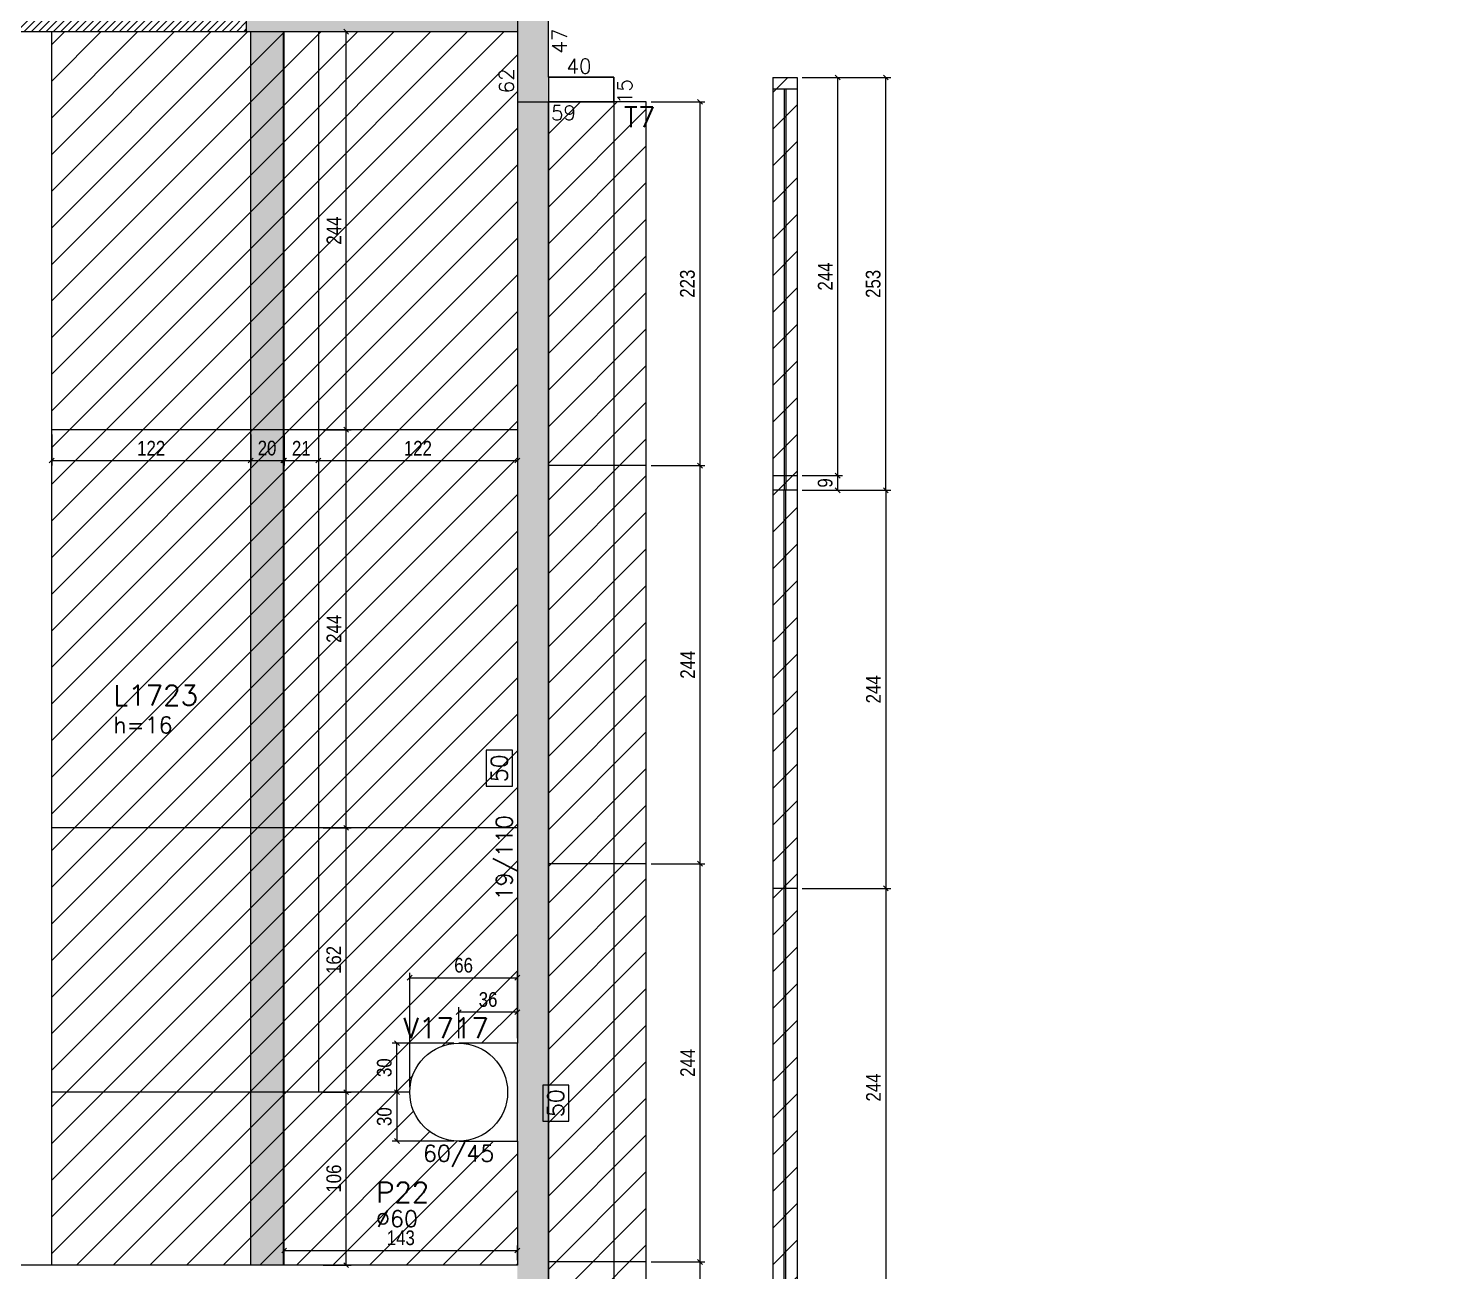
# Model space of a CAD drawing. Extents: x 1860 to 8661, y -614 to 3008.
# Drawn here: x 6391 to 7251, y 624 to 1387 of the extents above; entities that cross this region are included whole.
import ezdxf
from ezdxf.enums import TextEntityAlignment as Align

# ---------------------------------------------------------------- set-up
doc = ezdxf.new("R2010")
doc.units = 0
for name, color, linetype in [('COTA', 241, 'Continuous'), ('F-DESNIVEL-1', 254, 'Continuous'), ('F-LAJES', 3, 'Continuous'), ('F-LAJES-DIM', 2, 'Continuous'), ('F-LAJES-NOME', 4, 'Continuous'), ('F-PILARES-DIM', 172, 'Continuous'), ('F-PILARES-HACH', 174, 'Continuous'), ('F-PILARES-M', 170, 'Continuous'), ('F-PILARES-NOME', 170, 'Continuous'), ('F-PILARES-S', 170, 'Continuous'), ('F-VIGAS', 3, 'Continuous'), ('F-VIGAS-DIM', 2, 'Continuous'), ('F-VIGAS-NOME', 4, 'Continuous'), ('Painéis', 200, 'Continuous'), ('SARR_2.2x7', 40, 'Continuous')]:
    doc.layers.add(name, color=color, linetype=linetype)
doc.layers.add('Hachura', color=251, linetype='Continuous', lineweight=9)
doc.styles.add('COTA TECNICA-50', font='techl___.ttf', dxfattribs={"height": 9})
doc.styles.add('MCP', font='romans.shx')
doc.dimstyles.new('COTA PAINEL-50', dxfattribs={"dimtxt": 9, "dimasz": 3, "dimexe": 3, "dimexo": 3, "dimgap": 3, "dimtad": 1, "dimdec": 1, "dimzin": 12, "dimdsep": 46, "dimtxsty": 'COTA TECNICA-50', "dimblk1": 'OBLIQUE', "dimblk2": 'OBLIQUE', "dimsah": 1, "dimcen": 0.9, "dimclrd": 4, "dimclre": 4, "dimclrt": 240, "dimadec": 1, "dimazin": 3, "dimtfac": 1, "dimtdec": 1, "dimtmove": 0, "dimatfit": 3, "dimfxl": 1, "dimtolj": 1, "dimtzin": 12, "dimarcsym": 0})

# ---------------------------------------------------------------- blocks, each defined once
blk = doc.blocks.new('*U36')
at = {"layer": 'F-VIGAS-DIM', "color": 1}
blk.add_lwpolyline([(0, 0), (22, 0), (22, 16), (0, 16)], close=True, dxfattribs=at)
at = {"layer": 'F-VIGAS-DIM', "style": 'MCP'}
blk.add_attdef('DIM', text='', height=10, dxfattribs=at).set_placement((11, 8), align=Align.MIDDLE_CENTER)
blk = doc.blocks.new('_Oblique')
at = {"color": 0, "linetype": 'ByBlock', "lineweight": -2}
blk.add_line((-0.5, -0.5), (0.5, 0.5), dxfattribs=at)
blk = doc.blocks.new('*D1195')
at = {"layer": 'COTA', "color": 4, "lineweight": -2, "transparency": 16777216}
for p, q in [((6405.37, 1137.39), (6405.37, 1118.49)), ((6527.37, 1137.39), (6527.37, 1118.49)), ((6405.37, 1121.49), (6527.37, 1121.49))]:
    blk.add_line(p, q, dxfattribs=at)
at = {"layer": 'Defpoints', "color": 0, "transparency": 16777216}
for p in [(6405.37, 1140.39), (6527.37, 1140.39), (6527.37, 1121.49)]:
    blk.add_point(p, dxfattribs=at)
at = {"layer": 'COTA', "color": 4, "lineweight": -2, "transparency": 16777216, "xscale": 3, "yscale": 3, "zscale": 3, "rotation": 180}
blk.add_blockref('_Oblique', (6405.37, 1121.49), dxfattribs=at)
at = {"layer": 'COTA', "color": 4, "lineweight": -2, "transparency": 16777216, "xscale": 3, "yscale": 3, "zscale": 3}
blk.add_blockref('_Oblique', (6527.37, 1121.49), dxfattribs=at)
at = {"layer": 'COTA', "color": 240, "transparency": 16777216, "insert": (6466.37, 1129.04), "char_height": 9, "attachment_point": 5, "style": 'COTA TECNICA-50'}
blk.add_mtext('\\A1;122', dxfattribs=at)
blk = doc.blocks.new('*D1198')
at = {"layer": 'COTA', "color": 4, "lineweight": -2, "transparency": 16777216}
for p, q in [((6527.37, 1137.39), (6527.37, 1118.49)), ((6547.37, 1137.39), (6547.37, 1118.49)), ((6527.37, 1121.49), (6547.37, 1121.49))]:
    blk.add_line(p, q, dxfattribs=at)
at = {"layer": 'Defpoints', "color": 0, "transparency": 16777216}
for p in [(6527.37, 1140.39), (6547.37, 1140.39), (6547.37, 1121.49)]:
    blk.add_point(p, dxfattribs=at)
at = {"layer": 'COTA', "color": 4, "lineweight": -2, "transparency": 16777216, "xscale": 3, "yscale": 3, "zscale": 3, "rotation": 180}
blk.add_blockref('_Oblique', (6527.37, 1121.49), dxfattribs=at)
at = {"layer": 'COTA', "color": 4, "lineweight": -2, "transparency": 16777216, "xscale": 3, "yscale": 3, "zscale": 3}
blk.add_blockref('_Oblique', (6547.37, 1121.49), dxfattribs=at)
at = {"layer": 'COTA', "color": 240, "transparency": 16777216, "insert": (6537.37, 1129.08), "char_height": 9, "attachment_point": 5, "style": 'COTA TECNICA-50'}
blk.add_mtext('\\A1;20', dxfattribs=at)
blk = doc.blocks.new('*D1199')
at = {"layer": 'COTA', "color": 4, "lineweight": -2, "transparency": 16777216}
for p, q in [((6547.87, 1137.39), (6547.87, 1118.49)), ((6568.87, 1137.39), (6568.87, 1118.49)), ((6547.87, 1121.49), (6568.87, 1121.49))]:
    blk.add_line(p, q, dxfattribs=at)
at = {"layer": 'Defpoints', "color": 0, "transparency": 16777216}
for p in [(6547.87, 1140.39), (6568.87, 1140.39), (6568.87, 1121.49)]:
    blk.add_point(p, dxfattribs=at)
at = {"layer": 'COTA', "color": 4, "lineweight": -2, "transparency": 16777216, "xscale": 3, "yscale": 3, "zscale": 3, "rotation": 180}
blk.add_blockref('_Oblique', (6547.87, 1121.49), dxfattribs=at)
at = {"layer": 'COTA', "color": 4, "lineweight": -2, "transparency": 16777216, "xscale": 3, "yscale": 3, "zscale": 3}
blk.add_blockref('_Oblique', (6568.87, 1121.49), dxfattribs=at)
at = {"layer": 'COTA', "color": 240, "transparency": 16777216, "insert": (6558.37, 1129.04), "char_height": 9, "attachment_point": 5, "style": 'COTA TECNICA-50'}
blk.add_mtext('\\A1;21', dxfattribs=at)
blk = doc.blocks.new('*D1200')
at = {"layer": 'COTA', "color": 4, "lineweight": -2, "transparency": 16777216}
for p, q in [((6571.87, 734.39), (6588.91, 734.39)), ((6585.91, 628.39), (6585.91, 734.39)), ((6571.87, 628.39), (6588.91, 628.39))]:
    blk.add_line(p, q, dxfattribs=at)
at = {"layer": 'Defpoints', "color": 0, "transparency": 16777216}
for p in [(6568.87, 734.39), (6585.91, 734.39), (6568.87, 628.39)]:
    blk.add_point(p, dxfattribs=at)
at = {"layer": 'COTA', "color": 4, "lineweight": -2, "transparency": 16777216, "xscale": 3, "yscale": 3, "zscale": 3}
for p, rotation in [((6585.91, 734.39), 90), ((6585.91, 628.39), 270)]:
    blk.add_blockref('_Oblique', p, dxfattribs=dict(at, rotation=rotation))
at = {"layer": 'COTA', "color": 240, "transparency": 16777216, "insert": (6578.32, 681.39), "char_height": 9, "attachment_point": 5, "rotation": 90, "style": 'COTA TECNICA-50'}
blk.add_mtext('\\A1;106', dxfattribs=at)
blk = doc.blocks.new('*D1201')
at = {"layer": 'COTA', "color": 4, "lineweight": -2, "transparency": 16777216}
for p, q in [((6571.87, 896.39), (6588.91, 896.39)), ((6585.91, 734.39), (6585.91, 896.39)), ((6571.87, 734.39), (6588.91, 734.39))]:
    blk.add_line(p, q, dxfattribs=at)
at = {"layer": 'Defpoints', "color": 0, "transparency": 16777216}
for p in [(6568.87, 896.39), (6585.91, 896.39), (6568.87, 734.39)]:
    blk.add_point(p, dxfattribs=at)
at = {"layer": 'COTA', "color": 4, "lineweight": -2, "transparency": 16777216, "xscale": 3, "yscale": 3, "zscale": 3}
for p, rotation in [((6585.91, 896.39), 90), ((6585.91, 734.39), 270)]:
    blk.add_blockref('_Oblique', p, dxfattribs=dict(at, rotation=rotation))
at = {"layer": 'COTA', "color": 240, "transparency": 16777216, "insert": (6578.32, 815.39), "char_height": 9, "attachment_point": 5, "rotation": 90, "style": 'COTA TECNICA-50'}
blk.add_mtext('\\A1;162', dxfattribs=at)
blk = doc.blocks.new('*D1202')
at = {"layer": 'COTA', "color": 4, "lineweight": -2, "transparency": 16777216}
for p, q in [((6571.87, 1140.39), (6588.91, 1140.39)), ((6585.91, 896.39), (6585.91, 1140.39)), ((6571.87, 896.39), (6588.91, 896.39))]:
    blk.add_line(p, q, dxfattribs=at)
at = {"layer": 'Defpoints', "color": 0, "transparency": 16777216}
for p in [(6568.87, 1140.39), (6585.91, 1140.39), (6568.87, 896.39)]:
    blk.add_point(p, dxfattribs=at)
at = {"layer": 'COTA', "color": 4, "lineweight": -2, "transparency": 16777216, "xscale": 3, "yscale": 3, "zscale": 3}
for p, rotation in [((6585.91, 1140.39), 90), ((6585.91, 896.39), 270)]:
    blk.add_blockref('_Oblique', p, dxfattribs=dict(at, rotation=rotation))
at = {"layer": 'COTA', "color": 240, "transparency": 16777216, "insert": (6578.35, 1018.39), "char_height": 9, "attachment_point": 5, "rotation": 90, "style": 'COTA TECNICA-50'}
blk.add_mtext('\\A1;244', dxfattribs=at)
blk = doc.blocks.new('*D1184')
at = {"layer": 'COTA', "color": 4, "lineweight": -2, "transparency": 16777216}
for p, q in [((6571.87, 1384.39), (6588.91, 1384.39)), ((6585.91, 1140.39), (6585.91, 1384.39)), ((6571.87, 1140.39), (6588.91, 1140.39))]:
    blk.add_line(p, q, dxfattribs=at)
at = {"layer": 'Defpoints', "color": 0, "transparency": 16777216}
for p in [(6568.87, 1384.39), (6585.91, 1384.39), (6568.87, 1140.39)]:
    blk.add_point(p, dxfattribs=at)
at = {"layer": 'COTA', "color": 4, "lineweight": -2, "transparency": 16777216, "xscale": 3, "yscale": 3, "zscale": 3}
for p, rotation in [((6585.91, 1384.39), 90), ((6585.91, 1140.39), 270)]:
    blk.add_blockref('_Oblique', p, dxfattribs=dict(at, rotation=rotation))
at = {"layer": 'COTA', "color": 240, "transparency": 16777216, "insert": (6578.35, 1262.39), "char_height": 9, "attachment_point": 5, "rotation": 90, "style": 'COTA TECNICA-50'}
blk.add_mtext('\\A1;244', dxfattribs=at)
blk = doc.blocks.new('*D1185')
at = {"layer": 'COTA', "color": 4, "lineweight": -2, "transparency": 16777216}
for p, q in [((6568.87, 1171.6), (6568.87, 1118.49)), ((6690.87, 1137.39), (6690.87, 1118.49)), ((6568.87, 1121.49), (6690.87, 1121.49))]:
    blk.add_line(p, q, dxfattribs=at)
at = {"layer": 'Defpoints', "color": 0, "transparency": 16777216}
for p in [(6568.87, 1174.6), (6690.87, 1140.39), (6690.87, 1121.49)]:
    blk.add_point(p, dxfattribs=at)
at = {"layer": 'COTA', "color": 4, "lineweight": -2, "transparency": 16777216, "xscale": 3, "yscale": 3, "zscale": 3, "rotation": 180}
blk.add_blockref('_Oblique', (6568.87, 1121.49), dxfattribs=at)
at = {"layer": 'COTA', "color": 4, "lineweight": -2, "transparency": 16777216, "xscale": 3, "yscale": 3, "zscale": 3}
blk.add_blockref('_Oblique', (6690.87, 1121.49), dxfattribs=at)
at = {"layer": 'COTA', "color": 240, "transparency": 16777216, "insert": (6629.87, 1129.04), "char_height": 9, "attachment_point": 5, "style": 'COTA TECNICA-50'}
blk.add_mtext('\\A1;122', dxfattribs=at)
blk = doc.blocks.new('*D1186')
at = {"layer": 'COTA', "color": 4, "lineweight": -2, "transparency": 16777216}
for p, q in [((6654.87, 767.39), (6654.87, 786.44)), ((6690.87, 783.44), (6654.87, 783.44)), ((6690.87, 767.39), (6690.87, 786.44))]:
    blk.add_line(p, q, dxfattribs=at)
at = {"layer": 'Defpoints', "color": 0, "transparency": 16777216}
for p in [(6654.87, 783.44), (6654.87, 764.39), (6690.87, 764.39)]:
    blk.add_point(p, dxfattribs=at)
at = {"layer": 'COTA', "color": 4, "lineweight": -2, "transparency": 16777216, "xscale": 3, "yscale": 3, "zscale": 3, "rotation": 180}
blk.add_blockref('_Oblique', (6654.87, 783.44), dxfattribs=at)
at = {"layer": 'COTA', "color": 4, "lineweight": -2, "transparency": 16777216, "xscale": 3, "yscale": 3, "zscale": 3}
blk.add_blockref('_Oblique', (6690.87, 783.44), dxfattribs=at)
at = {"layer": 'COTA', "color": 240, "transparency": 16777216, "insert": (6672.87, 791.13), "char_height": 9, "attachment_point": 5, "style": 'COTA TECNICA-50'}
blk.add_mtext('\\A1;36', dxfattribs=at)
blk = doc.blocks.new('*D1187')
at = {"layer": 'COTA', "color": 4, "lineweight": -2, "transparency": 16777216}
for p, q in [((6624.87, 737.39), (6624.87, 807.54)), ((6624.87, 804.54), (6690.87, 804.54)), ((6690.87, 767.39), (6690.87, 807.54))]:
    blk.add_line(p, q, dxfattribs=at)
at = {"layer": 'Defpoints', "color": 0, "transparency": 16777216}
for p in [(6690.87, 804.54), (6690.87, 764.39), (6624.87, 734.39)]:
    blk.add_point(p, dxfattribs=at)
at = {"layer": 'COTA', "color": 4, "lineweight": -2, "transparency": 16777216, "xscale": 3, "yscale": 3, "zscale": 3, "rotation": 180}
blk.add_blockref('_Oblique', (6624.87, 804.54), dxfattribs=at)
at = {"layer": 'COTA', "color": 4, "lineweight": -2, "transparency": 16777216, "xscale": 3, "yscale": 3, "zscale": 3}
blk.add_blockref('_Oblique', (6690.87, 804.54), dxfattribs=at)
at = {"layer": 'COTA', "color": 240, "transparency": 16777216, "insert": (6657.87, 812.13), "char_height": 9, "attachment_point": 5, "style": 'COTA TECNICA-50'}
blk.add_mtext('\\A1;66', dxfattribs=at)
blk = doc.blocks.new('*D1188')
at = {"layer": 'COTA', "color": 4, "lineweight": -2, "transparency": 16777216}
for p, q in [((6651.87, 764.39), (6613.99, 764.39)), ((6616.99, 734.39), (6616.99, 764.39)), ((6621.87, 734.39), (6613.99, 734.39))]:
    blk.add_line(p, q, dxfattribs=at)
at = {"layer": 'Defpoints', "color": 0, "transparency": 16777216}
for p in [(6616.99, 764.39), (6654.87, 764.39), (6624.87, 734.39)]:
    blk.add_point(p, dxfattribs=at)
at = {"layer": 'COTA', "color": 4, "lineweight": -2, "transparency": 16777216, "xscale": 3, "yscale": 3, "zscale": 3}
for p, rotation in [((6616.99, 764.39), 90), ((6616.99, 734.39), 270)]:
    blk.add_blockref('_Oblique', p, dxfattribs=dict(at, rotation=rotation))
at = {"layer": 'COTA', "color": 240, "transparency": 16777216, "insert": (6609.3, 749.39), "char_height": 9, "attachment_point": 5, "rotation": 90, "style": 'COTA TECNICA-50'}
blk.add_mtext('\\A1;30', dxfattribs=at)
blk = doc.blocks.new('*D1189')
at = {"layer": 'COTA', "color": 4, "lineweight": -2, "transparency": 16777216}
for p, q in [((6621.87, 734.39), (6613.99, 734.39)), ((6616.99, 734.39), (6616.99, 704.39)), ((6651.87, 704.39), (6613.99, 704.39))]:
    blk.add_line(p, q, dxfattribs=at)
at = {"layer": 'Defpoints', "color": 0, "transparency": 16777216}
for p in [(6624.87, 734.39), (6616.99, 704.39), (6654.87, 704.39)]:
    blk.add_point(p, dxfattribs=at)
at = {"layer": 'COTA', "color": 4, "lineweight": -2, "transparency": 16777216, "xscale": 3, "yscale": 3, "zscale": 3}
for p, rotation in [((6616.99, 734.39), 90), ((6616.99, 704.39), 270)]:
    blk.add_blockref('_Oblique', p, dxfattribs=dict(at, rotation=rotation))
at = {"layer": 'COTA', "color": 240, "transparency": 16777216, "insert": (6609.3, 719.39), "char_height": 9, "attachment_point": 5, "rotation": 90, "style": 'COTA TECNICA-50'}
blk.add_mtext('\\A1;30', dxfattribs=at)
blk = doc.blocks.new('*D1183')
at = {"layer": 'COTA', "color": 4, "lineweight": -2, "transparency": 16777216}
for p, q in [((6547.87, 631.39), (6547.87, 640.37)), ((6547.87, 637.37), (6690.87, 637.37)), ((6690.87, 631.39), (6690.87, 640.37))]:
    blk.add_line(p, q, dxfattribs=at)
at = {"layer": 'Defpoints', "color": 0, "transparency": 16777216}
for p in [(6690.87, 637.37), (6547.87, 628.39), (6690.87, 628.39)]:
    blk.add_point(p, dxfattribs=at)
at = {"layer": 'COTA', "color": 4, "lineweight": -2, "transparency": 16777216, "xscale": 3, "yscale": 3, "zscale": 3, "rotation": 180}
blk.add_blockref('_Oblique', (6547.87, 637.37), dxfattribs=at)
at = {"layer": 'COTA', "color": 4, "lineweight": -2, "transparency": 16777216, "xscale": 3, "yscale": 3, "zscale": 3}
blk.add_blockref('_Oblique', (6690.87, 637.37), dxfattribs=at)
at = {"layer": 'COTA', "color": 240, "transparency": 16777216, "insert": (6619.37, 645.07), "char_height": 9, "attachment_point": 5, "style": 'COTA TECNICA-50'}
blk.add_mtext('\\A1;143', dxfattribs=at)
blk = doc.blocks.new('*D1359')
at = {"layer": 'COTA', "color": 4, "lineweight": -2, "transparency": 16777216}
for p, q in [((6772.87, 630.36), (6805.8, 630.36)), ((6802.8, 386.36), (6802.8, 630.36)), ((6772.87, 386.36), (6805.8, 386.36))]:
    blk.add_line(p, q, dxfattribs=at)
at = {"layer": 'Defpoints', "color": 0, "transparency": 16777216}
for p in [(6769.87, 630.36), (6802.8, 630.36), (6769.87, 386.36)]:
    blk.add_point(p, dxfattribs=at)
at = {"layer": 'COTA', "color": 4, "lineweight": -2, "transparency": 16777216, "xscale": 3, "yscale": 3, "zscale": 3}
for p, rotation in [((6802.8, 630.36), 90), ((6802.8, 386.36), 270)]:
    blk.add_blockref('_Oblique', p, dxfattribs=dict(at, rotation=rotation))
at = {"layer": 'COTA', "color": 240, "transparency": 16777216, "insert": (6795.24, 508.36), "char_height": 9, "attachment_point": 5, "rotation": 90, "style": 'COTA TECNICA-50'}
blk.add_mtext('\\A1;244', dxfattribs=at)
blk = doc.blocks.new('*D1360')
at = {"layer": 'COTA', "color": 4, "lineweight": -2, "transparency": 16777216}
for p, q in [((6772.87, 874.36), (6805.8, 874.36)), ((6802.8, 630.36), (6802.8, 874.36)), ((6772.87, 630.36), (6805.8, 630.36))]:
    blk.add_line(p, q, dxfattribs=at)
at = {"layer": 'Defpoints', "color": 0, "transparency": 16777216}
for p in [(6769.87, 874.36), (6802.8, 874.36), (6769.87, 630.36)]:
    blk.add_point(p, dxfattribs=at)
at = {"layer": 'COTA', "color": 4, "lineweight": -2, "transparency": 16777216, "xscale": 3, "yscale": 3, "zscale": 3}
for p, rotation in [((6802.8, 874.36), 90), ((6802.8, 630.36), 270)]:
    blk.add_blockref('_Oblique', p, dxfattribs=dict(at, rotation=rotation))
at = {"layer": 'COTA', "color": 240, "transparency": 16777216, "insert": (6795.24, 752.36), "char_height": 9, "attachment_point": 5, "rotation": 90, "style": 'COTA TECNICA-50'}
blk.add_mtext('\\A1;244', dxfattribs=at)
blk = doc.blocks.new('*D1361')
at = {"layer": 'COTA', "color": 4, "lineweight": -2, "transparency": 16777216}
for p, q in [((6772.87, 1118.36), (6805.8, 1118.36)), ((6802.8, 874.36), (6802.8, 1118.36)), ((6772.87, 874.36), (6805.8, 874.36))]:
    blk.add_line(p, q, dxfattribs=at)
at = {"layer": 'Defpoints', "color": 0, "transparency": 16777216}
for p in [(6769.87, 1118.36), (6802.8, 1118.36), (6769.87, 874.36)]:
    blk.add_point(p, dxfattribs=at)
at = {"layer": 'COTA', "color": 4, "lineweight": -2, "transparency": 16777216, "xscale": 3, "yscale": 3, "zscale": 3}
for p, rotation in [((6802.8, 1118.36), 90), ((6802.8, 874.36), 270)]:
    blk.add_blockref('_Oblique', p, dxfattribs=dict(at, rotation=rotation))
at = {"layer": 'COTA', "color": 240, "transparency": 16777216, "insert": (6795.24, 996.36), "char_height": 9, "attachment_point": 5, "rotation": 90, "style": 'COTA TECNICA-50'}
blk.add_mtext('\\A1;244', dxfattribs=at)
blk = doc.blocks.new('*D1362')
at = {"layer": 'COTA', "color": 4, "lineweight": -2, "transparency": 16777216}
for p, q in [((6772.87, 1341.36), (6805.8, 1341.36)), ((6802.8, 1118.36), (6802.8, 1341.36)), ((6772.87, 1118.36), (6805.8, 1118.36))]:
    blk.add_line(p, q, dxfattribs=at)
at = {"layer": 'Defpoints', "color": 0, "transparency": 16777216}
for p in [(6769.87, 1341.36), (6802.8, 1341.36), (6769.87, 1118.36)]:
    blk.add_point(p, dxfattribs=at)
at = {"layer": 'COTA', "color": 4, "lineweight": -2, "transparency": 16777216, "xscale": 3, "yscale": 3, "zscale": 3}
for p, rotation in [((6802.8, 1341.36), 90), ((6802.8, 1118.36), 270)]:
    blk.add_blockref('_Oblique', p, dxfattribs=dict(at, rotation=rotation))
at = {"layer": 'COTA', "color": 240, "transparency": 16777216, "insert": (6795.11, 1229.86), "char_height": 9, "attachment_point": 5, "rotation": 90, "style": 'COTA TECNICA-50'}
blk.add_mtext('\\A1;223', dxfattribs=at)
blk = doc.blocks.new('*D1337')
at = {"layer": 'COTA', "color": 4, "lineweight": -2, "transparency": 16777216}
for p, q in [((6865.43, 859.26), (6919.68, 859.26)), ((6916.68, 859.26), (6916.68, 615.26)), ((6865.43, 615.26), (6919.68, 615.26))]:
    blk.add_line(p, q, dxfattribs=at)
at = {"layer": 'Defpoints', "color": 0, "transparency": 16777216}
for p in [(6862.43, 859.26), (6862.43, 615.26), (6916.68, 615.26)]:
    blk.add_point(p, dxfattribs=at)
at = {"layer": 'COTA', "color": 4, "lineweight": -2, "transparency": 16777216, "xscale": 3, "yscale": 3, "zscale": 3}
for p, rotation in [((6916.68, 859.26), 90), ((6916.68, 615.26), 270)]:
    blk.add_blockref('_Oblique', p, dxfattribs=dict(at, rotation=rotation))
at = {"layer": 'COTA', "color": 240, "transparency": 16777216, "insert": (6909.11, 737.26), "char_height": 9, "attachment_point": 5, "rotation": 90, "style": 'COTA TECNICA-50'}
blk.add_mtext('\\A1;244', dxfattribs=at)
blk = doc.blocks.new('*D1338')
at = {"layer": 'COTA', "color": 4, "lineweight": -2, "transparency": 16777216}
for p, q in [((6865.43, 1103.26), (6919.68, 1103.26)), ((6916.68, 1103.26), (6916.68, 859.26)), ((6865.43, 859.26), (6919.68, 859.26))]:
    blk.add_line(p, q, dxfattribs=at)
at = {"layer": 'Defpoints', "color": 0, "transparency": 16777216}
for p in [(6862.43, 1103.26), (6862.43, 859.26), (6916.68, 859.26)]:
    blk.add_point(p, dxfattribs=at)
at = {"layer": 'COTA', "color": 4, "lineweight": -2, "transparency": 16777216, "xscale": 3, "yscale": 3, "zscale": 3}
for p, rotation in [((6916.68, 1103.26), 90), ((6916.68, 859.26), 270)]:
    blk.add_blockref('_Oblique', p, dxfattribs=dict(at, rotation=rotation))
at = {"layer": 'COTA', "color": 240, "transparency": 16777216, "insert": (6909.11, 981.26), "char_height": 9, "attachment_point": 5, "rotation": 90, "style": 'COTA TECNICA-50'}
blk.add_mtext('\\A1;244', dxfattribs=at)
blk = doc.blocks.new('*D1363')
at = {"layer": 'COTA', "color": 4, "lineweight": -2, "transparency": 16777216}
for p, q in [((6865.43, 1356.26), (6919.68, 1356.26)), ((6916.68, 1103.26), (6916.68, 1356.26)), ((6865.43, 1103.26), (6919.68, 1103.26))]:
    blk.add_line(p, q, dxfattribs=at)
at = {"layer": 'Defpoints', "color": 0, "transparency": 16777216}
for p in [(6862.43, 1356.26), (6916.68, 1356.26), (6862.43, 1103.26)]:
    blk.add_point(p, dxfattribs=at)
at = {"layer": 'COTA', "color": 4, "lineweight": -2, "transparency": 16777216, "xscale": 3, "yscale": 3, "zscale": 3}
for p, rotation in [((6916.68, 1356.26), 90), ((6916.68, 1103.26), 270)]:
    blk.add_blockref('_Oblique', p, dxfattribs=dict(at, rotation=rotation))
at = {"layer": 'COTA', "color": 240, "transparency": 16777216, "insert": (6908.98, 1229.76), "char_height": 9, "attachment_point": 5, "rotation": 90, "style": 'COTA TECNICA-50'}
blk.add_mtext('\\A1;253', dxfattribs=at)
blk = doc.blocks.new('*D1365')
at = {"layer": 'COTA', "color": 4, "lineweight": -2, "transparency": 16777216}
for p, q in [((6865.43, 1356.26), (6890.13, 1356.26)), ((6887.13, 1356.26), (6887.13, 1112.26)), ((6865.43, 1112.26), (6890.13, 1112.26))]:
    blk.add_line(p, q, dxfattribs=at)
at = {"layer": 'Defpoints', "color": 0, "transparency": 16777216}
for p in [(6862.43, 1356.26), (6862.43, 1112.26), (6887.13, 1112.26)]:
    blk.add_point(p, dxfattribs=at)
at = {"layer": 'COTA', "color": 4, "lineweight": -2, "transparency": 16777216, "xscale": 3, "yscale": 3, "zscale": 3}
for p, rotation in [((6887.13, 1356.26), 90), ((6887.13, 1112.26), 270)]:
    blk.add_blockref('_Oblique', p, dxfattribs=dict(at, rotation=rotation))
at = {"layer": 'COTA', "color": 240, "transparency": 16777216, "insert": (6879.57, 1234.26), "char_height": 9, "attachment_point": 5, "rotation": 90, "style": 'COTA TECNICA-50'}
blk.add_mtext('\\A1;244', dxfattribs=at)
blk = doc.blocks.new('*D1366')
at = {"layer": 'COTA', "color": 4, "lineweight": -2, "transparency": 16777216}
for p, q in [((6865.43, 1112.26), (6890.13, 1112.26)), ((6887.13, 1112.26), (6887.13, 1103.26)), ((6865.43, 1103.26), (6890.13, 1103.26))]:
    blk.add_line(p, q, dxfattribs=at)
at = {"layer": 'Defpoints', "color": 0, "transparency": 16777216}
for p in [(6862.43, 1112.26), (6862.43, 1103.26), (6887.13, 1103.26)]:
    blk.add_point(p, dxfattribs=at)
at = {"layer": 'COTA', "color": 4, "lineweight": -2, "transparency": 16777216, "xscale": 3, "yscale": 3, "zscale": 3}
for p, rotation in [((6887.13, 1112.26), 90), ((6887.13, 1103.26), 270)]:
    blk.add_blockref('_Oblique', p, dxfattribs=dict(at, rotation=rotation))
at = {"layer": 'COTA', "color": 240, "transparency": 16777216, "insert": (6879.56, 1107.76), "char_height": 9, "attachment_point": 5, "rotation": 90, "style": 'COTA TECNICA-50'}
blk.add_mtext('\\A1;9', dxfattribs=at)

msp = doc.modelspace()

# ---------------------------------------------------------------- hatches: boundary and pattern name
at = {"layer": 'F-PILARES-HACH', "linetype": 'Continuous'}
h = msp.add_hatch(dxfattribs=at)
h.set_pattern_fill('ANSI31', color=256, style=0)
h.set_pattern_definition([(45, (4454.8736, 10738.8875), (-2.245064, 2.245064), [])])
h.paths.add_polyline_path([(6524.87, 1384.39), (6524.87, 1622.39), (6286.87, 1622.39), (6286.87, 1603.39), (6505.87, 1603.39), (6505.87, 1403.39), (6286.87, 1403.39), (6286.87, 1384.39)], flags=16)
at = {"layer": 'Hachura', "linetype": 'ByBlock'}
h = msp.add_hatch(dxfattribs=at)
h.set_pattern_fill('ANSI31', color=256, scale=5)
h.paths.add_polyline_path([(5634.83, 714.79), (5649.83, 714.79), (5649.83, 761.29), (5634.83, 761.29)])
h.paths.add_polyline_path([(5949.87, 694.79), (5949.87, 761.29), (5710.87, 761.29), (5710.87, 694.79)])
h.paths.add_polyline_path([(5938.58, 605.04), (5938.58, 620.04), (5708.58, 620.04), (5708.58, 605.04)])
h.paths.add_polyline_path([(6709.87, -101.64), (6769.87, -101.64), (6769.87, 142.36), (6709.87, 142.36)])
h.paths.add_polyline_path([(6709.87, 142.36), (6769.87, 142.36), (6769.87, 386.36), (6709.87, 386.36)])
h.paths.add_polyline_path([(6709.87, 386.36), (6769.87, 386.36), (6769.87, 630.36), (6709.87, 630.36)])
h.paths.add_polyline_path([(6709.87, 630.36), (6769.87, 630.36), (6769.87, 874.36), (6709.87, 874.36)])
h.paths.add_polyline_path([(6709.87, 874.36), (6769.87, 874.36), (6769.87, 1118.36), (6709.87, 1118.36)])
h.paths.add_polyline_path([(6709.87, 1118.36), (6769.87, 1118.36), (6769.87, 1341.36), (6709.87, 1341.36)])
h.paths.add_polyline_path([(5792.87, 2423.29), (5792.87, 2363.29), (6036.87, 2363.29), (6036.87, 2423.29)])
h.paths.add_polyline_path([(6036.87, 2423.29), (6036.87, 2363.29), (6280.87, 2363.29), (6280.87, 2423.29)])
h.paths.add_polyline_path([(6524.87, 2363.29), (6524.87, 2423.29), (6280.87, 2423.29), (6280.87, 2363.29)])
h.paths.add_polyline_path([(6768.87, 2363.29), (6768.87, 2423.29), (6524.87, 2423.29), (6524.87, 2363.29)])
h.paths.add_polyline_path([(7012.87, 2363.29), (7012.87, 2423.29), (6768.87, 2423.29), (6768.87, 2363.29)])
h.paths.add_polyline_path([(7235.87, 2363.29), (7235.87, 2423.29), (7012.87, 2423.29), (7012.87, 2363.29)])
h.paths.add_polyline_path([(6847.43, -116.74), (6862.43, -116.74), (6862.43, 127.26), (6847.43, 127.26)])
h.paths.add_polyline_path([(6847.43, 127.26), (6862.43, 127.26), (6862.43, 371.26), (6847.43, 371.26)])
h.paths.add_polyline_path([(6847.43, 371.26), (6862.43, 371.26), (6862.43, 615.26), (6847.43, 615.26)])
h.paths.add_polyline_path([(6862.43, 859.26), (6847.43, 859.26), (6847.43, 615.26), (6862.43, 615.26)])
h.paths.add_polyline_path([(6862.43, 1103.26), (6847.43, 1103.26), (6847.43, 859.26), (6862.43, 859.26)])
h.paths.add_polyline_path([(6862.43, 1103.26), (6862.43, 1112.26), (6847.43, 1112.26), (6847.43, 1103.26)])
h.paths.add_polyline_path([(6862.43, 1356.26), (6847.43, 1356.26), (6847.43, 1112.26), (6862.43, 1112.26)])
h.paths.add_polyline_path([(7250.87, 2525.66), (7250.87, 2540.66), (7006.87, 2540.66), (7006.87, 2525.66)])
h.paths.add_polyline_path([(6997.87, 2525.66), (7006.87, 2525.66), (7006.87, 2540.66), (6997.87, 2540.66)])
h.paths.add_polyline_path([(6997.87, 2525.66), (6997.87, 2540.66), (6753.87, 2540.66), (6753.87, 2525.66)])
h.paths.add_polyline_path([(6753.87, 2525.66), (6753.87, 2540.66), (6509.87, 2540.66), (6509.87, 2525.66)])
h.paths.add_polyline_path([(6265.87, 2540.66), (6265.87, 2525.66), (6509.87, 2525.66), (6509.87, 2540.66)])
h.paths.add_polyline_path([(6021.87, 2540.66), (6021.87, 2525.66), (6265.87, 2525.66), (6265.87, 2540.66)])
h.paths.add_polyline_path([(5777.87, 2540.66), (5777.87, 2525.66), (6021.87, 2525.66), (6021.87, 2540.66)])
h = msp.add_hatch(dxfattribs=at)
h.set_pattern_fill('ANSI31', color=256, scale=5)
h.paths.add_polyline_path([(5749.87, 1232.39), (5749.87, 1140.39), (5871.87, 1140.39), (5871.87, 1384.39), (5749.87, 1384.39)])
h.paths.add_polyline_path([(5871.87, 1140.39), (5749.87, 1140.39), (5749.87, 1004.39), (5871.87, 1004.39)])
h.paths.add_polyline_path([(5871.87, 1004.39), (5891.87, 1004.39), (5891.87, 1140.39), (5871.87, 1140.39)])
h.paths.add_polyline_path([(5871.87, 1140.39), (5891.87, 1140.39), (5891.87, 1384.39), (5871.87, 1384.39)])
h.paths.add_polyline_path([(5949.87, 1384.39), (5892.37, 1384.39), (5892.37, 1140.39), (5949.87, 1140.39)])
h.paths.add_polyline_path([(5892.37, 1004.39), (5949.87, 1004.39), (5949.87, 1140.39), (5892.37, 1140.39)])
h.paths.add_polyline_path([(6090.87, 1384.39), (5968.87, 1384.39), (5968.87, 1140.39), (6090.87, 1140.39)])
h.paths.add_polyline_path([(6090.87, 1140.39), (5968.87, 1140.39), (5968.87, 994.89), (5968.87, 896.39), (6090.87, 896.39)])
h.paths.add_polyline_path([(6110.87, 1140.39), (6090.87, 1140.39), (6090.87, 896.39), (6110.87, 896.39)])
h.paths.add_polyline_path([(6090.87, 1140.39), (6110.87, 1140.39), (6110.87, 1384.39), (6090.87, 1384.39)])
h.paths.add_polyline_path([(6110.87, 1140.39), (6232.87, 1140.39), (6232.87, 1384.39), (6110.87, 1384.39)])
h.paths.add_polyline_path([(6232.87, 1140.39), (6110.87, 1140.39), (6110.87, 896.39), (6232.87, 896.39)])
h.paths.add_polyline_path([(6233.37, 896.39), (6254.37, 896.39), (6254.37, 1140.39), (6233.37, 1140.39)])
h.paths.add_polyline_path([(6233.37, 1140.39), (6254.37, 1140.39), (6254.37, 1384.39), (6233.37, 1384.39)])
h.paths.add_polyline_path([(6254.37, 1140.39), (6376.37, 1140.39), (6376.37, 1384.39), (6286.87, 1384.39), (6254.37, 1384.39)])
h.paths.add_polyline_path([(6376.37, 1140.39), (6254.37, 1140.39), (6254.37, 896.39), (6376.37, 896.39)])
h.paths.add_polyline_path([(6376.37, 896.39), (6254.37, 896.39), (6254.37, 750.39), (6376.37, 750.39)])
h.paths.add_polyline_path([(6254.37, 896.39), (6233.37, 896.39), (6233.37, 750.39), (6254.37, 750.39)])
h.paths.add_polyline_path([(6232.87, 896.39), (6110.87, 896.39), (6110.87, 750.39), (6232.87, 750.39)])
h.paths.add_polyline_path([(6110.87, 896.39), (6090.87, 896.39), (6090.87, 750.39), (6110.87, 750.39)])
h.paths.add_polyline_path([(5968.87, 896.39), (5968.87, 785.39), (5968.87, 761.39), (5968.87, 750.39), (6090.87, 750.39), (6090.87, 896.39)])
h.paths.add_polyline_path([(5981.37, 711.64), (5968.87, 711.64), (5968.87, 628.39), (6090.87, 628.39), (6090.87, 750.39), (5968.87, 750.39), (5968.87, 733.64), (5981.37, 733.64)])
h.paths.add_polyline_path([(6090.87, 628.39), (6110.87, 628.39), (6110.87, 750.39), (6090.87, 750.39)])
h.paths.add_polyline_path([(6232.87, 750.39), (6110.87, 750.39), (6110.87, 628.39), (6232.87, 628.39)])
h.paths.add_polyline_path([(6233.37, 628.39), (6254.37, 628.39), (6254.37, 750.39), (6233.37, 750.39)])
h.paths.add_polyline_path([(6254.37, 628.39), (6376.37, 628.39), (6376.37, 750.39), (6254.37, 750.39)])
h.paths.add_polyline_path([(6405.37, 734.39), (6405.37, 628.39), (6527.37, 628.39), (6527.37, 734.39)])
h.paths.add_polyline_path([(6527.37, 628.39), (6547.37, 628.39), (6547.37, 734.39), (6527.37, 734.39)])
h.paths.add_polyline_path([(6547.87, 628.39), (6690.87, 628.39), (6690.87, 704.39), (6654.87, 704.39, -0.414214), (6624.87, 734.39), (6547.87, 734.39)])
h.paths.add_polyline_path([(6568.87, 896.39), (6568.87, 734.39), (6624.87, 734.39, -0.414214), (6654.87, 764.39), (6690.87, 764.39), (6690.87, 896.39)])
h.paths.add_polyline_path([(6547.87, 734.39), (6568.87, 734.39), (6568.87, 896.39), (6547.87, 896.39)])
h.paths.add_polyline_path([(6547.37, 896.39), (6527.37, 896.39), (6527.37, 734.39), (6547.37, 734.39)])
h.paths.add_polyline_path([(6527.37, 896.39), (6405.37, 896.39), (6405.37, 734.39), (6527.37, 734.39)])
h.paths.add_polyline_path([(6527.37, 1140.39), (6405.37, 1140.39), (6405.37, 896.39), (6527.37, 896.39)])
h.paths.add_polyline_path([(6547.37, 1140.39), (6527.37, 1140.39), (6527.37, 896.39), (6547.37, 896.39)])
h.paths.add_polyline_path([(6547.87, 896.39), (6568.87, 896.39), (6568.87, 1140.39), (6547.87, 1140.39)])
h.paths.add_polyline_path([(6568.87, 896.39), (6690.87, 896.39), (6690.87, 1140.39), (6568.87, 1140.39)])
h.paths.add_polyline_path([(6568.87, 1140.39), (6690.87, 1140.39), (6690.87, 1341.36), (6690.87, 1384.39), (6568.87, 1384.39)])
h.paths.add_polyline_path([(6568.87, 1384.39), (6547.87, 1384.39), (6547.87, 1140.39), (6568.87, 1140.39)])
h.paths.add_polyline_path([(6547.37, 1384.39), (6527.37, 1384.39), (6527.37, 1140.39), (6547.37, 1140.39)])
h.paths.add_polyline_path([(6524.87, 1384.39), (6405.37, 1384.39), (6405.37, 1140.39), (6527.37, 1140.39), (6527.37, 1384.39)])
at = {"layer": 'Hachura'}
h = msp.add_hatch(color=256, dxfattribs=at)
h.dxf.hatch_style = 1
h.paths.add_polyline_path([(6527.37, 1140.39), (6547.37, 1140.39), (6547.37, 1384.39), (6527.37, 1384.39)])
h.paths.add_polyline_path([(6527.37, 896.39), (6547.37, 896.39), (6547.37, 1140.39), (6527.37, 1140.39)])
h.paths.add_polyline_path([(6547.37, 896.39), (6527.37, 896.39), (6527.37, 734.39), (6547.37, 734.39)])
h.paths.add_polyline_path([(6547.37, 734.39), (6527.37, 734.39), (6527.37, 628.39), (6547.37, 628.39)])

# ---------------------------------------------------------------- linework, layer by layer
at = {"layer": 'F-DESNIVEL-1', "linetype": 'Continuous'}
for points in [[(6524.97, 1403.39), (6524.97, 1384.39), (6690.77, 1384.39)], [(6524.97, 1403.39), (6690.77, 1384.39), (6690.77, 1403.39)], [(6709.87, 734.39), (6709.87, 1341.26), (6690.87, 1341.26)], [(6709.87, 734.39), (6690.87, 1341.26), (6690.87, 734.39)], [(6709.87, 618.89), (6709.87, 734.39), (6690.87, 734.39)], [(6709.87, 618.89), (6690.87, 734.39), (6690.87, 618.89)], [(6709.87, 734.39), (6690.87, 734.39), (6709.87, 734.39)]]:
    msp.add_solid(points, dxfattribs=at)
at = {"layer": 'F-DESNIVEL-1'}
msp.add_solid([(6709.87, 1341.36), (6690.87, 1341.36), (6709.87, 1403.39), (6690.87, 1403.39)], dxfattribs=at)
at = {"layer": 'F-LAJES', "linetype": 'Continuous'}
for p, q in [((6709.87, 1356.39), (6749.87, 1356.39)), ((6749.87, 1356.39), (6749.87, -116.61))]:
    msp.add_line(p, q, dxfattribs=at)
at = {"layer": 'F-PILARES-M', "linetype": 'Continuous'}
msp.add_line((6709.87, 1356.36), (6709.87, 1341.26), dxfattribs=at)
msp.add_lwpolyline([(6690.87, 1341.36), (6749.87, 1341.36), (6749.87, 1356.36), (6709.87, 1356.36), (6709.87, 1403.39), (6690.87, 1403.39), (6690.87, 1341.36)], dxfattribs=at)
msp.add_circle((6654.87, 734.39), 30, dxfattribs=at)
at = {"layer": 'F-PILARES-S', "linetype": 'Continuous'}
msp.add_lwpolyline([(6524.87, 1384.39), (6524.87, 1622.39), (6286.87, 1622.39), (6286.87, 1603.39), (6505.87, 1603.39), (6505.87, 1403.39), (6286.87, 1403.39), (6286.87, 1384.39), (6524.87, 1384.39)], dxfattribs=at)
at = {"layer": 'F-VIGAS'}
for points in [[(6405.37, 628.39), (6405.37, 1384.39)], [(6524.87, 1384.39), (6690.87, 1384.39)], [(6690.87, 1341.36), (6690.87, 764.39)], [(6709.87, 734.39), (6709.87, 1341.36)], [(6690.87, 764.39), (6654.87, 764.39)], [(6690.87, 704.39), (6690.87, 764.39)], [(6709.87, 618.89), (6709.87, 734.39)], [(6654.87, 704.39), (6690.87, 704.39)], [(6690.87, 704.39), (6690.87, 628.39)], [(6405.37, 628.39), (6376.37, 628.39)], [(6690.87, 628.39), (6405.37, 628.39)]]:
    msp.add_lwpolyline(points, dxfattribs=at)
at = {"layer": 'Painéis'}
for p, q in [((6847.43, 1356.26), (6847.43, -116.74)), ((6847.43, 1356.26), (6862.43, 1356.26)), ((6862.43, 1356.26), (6862.43, -116.74)), ((6769.87, 1118.36), (6709.87, 1118.36)), ((6847.43, 1112.26), (6862.43, 1112.26)), ((6862.43, 1103.26), (6847.43, 1103.26)), ((6769.87, 874.36), (6709.87, 874.36)), ((6862.43, 859.26), (6847.43, 859.26)), ((6624.87, 734.39), (6405.37, 734.39)), ((6769.87, 630.36), (6709.87, 630.36))]:
    msp.add_line(p, q, dxfattribs=at)
for points in [[(6527.37, 628.39), (6527.37, 1384.39)], [(6547.37, 628.39), (6547.37, 1384.39)], [(6547.87, 628.39), (6547.87, 1384.39)], [(6568.87, 1384.39), (6568.87, 734.39)], [(6690.87, 1140.39), (6405.37, 1140.39)], [(6690.87, 896.39), (6405.37, 896.39)]]:
    msp.add_lwpolyline(points, dxfattribs=at)
msp.add_lwpolyline([(6709.87, -101.64), (6769.87, -101.64), (6769.87, 1341.36), (6709.87, 1341.36)], close=True, dxfattribs=at)
at = {"layer": 'SARR_2.2x7'}
for p, q in [((6847.43, 1349.26), (6862.43, 1349.26)), ((6854.43, 1349.26), (6854.43, 1103.26)), ((6855.43, 1349.26), (6855.43, 1103.26)), ((6854.43, 859.26), (6854.43, 1103.26)), ((6855.43, 859.26), (6855.43, 1103.26)), ((6854.43, 615.26), (6854.43, 859.26)), ((6855.43, 615.26), (6855.43, 859.26))]:
    msp.add_line(p, q, dxfattribs=at)

# ---------------------------------------------------------------- block references
at = {"layer": 'F-VIGAS-DIM', "linetype": 'Continuous', "rotation": 90}
for p in [(6687.75, 921.89), (6722.37, 716.64)]:
    msp.add_blockref('*U36', p, dxfattribs=at).add_auto_attribs({'DIM': '50'})

# ---------------------------------------------------------------- texts
at = {"layer": 'F-LAJES-DIM', "linetype": 'Continuous', "style": 'MCP'}
msp.add_text('h=16', height=10, dxfattribs=at).set_placement((6443.13, 954.39))
at = {"layer": 'F-LAJES-NOME', "linetype": 'Continuous', "style": 'MCP'}
msp.add_text('L1723', height=12.5, dxfattribs=at).set_placement((6443.13, 971.39))
at = {"layer": 'F-PILARES-DIM', "linetype": 'Continuous', "style": 'MCP'}
for s, p in [('47', (6721.12, 1370.87)), ('62', (6688.62, 1346.46)), ('15', (6761.12, 1339.86))]:
    msp.add_text(s, height=9, rotation=90, dxfattribs=at).set_placement(p)
for s, height, p in [('40', 9, (6720.87, 1358.61)), ('59', 9, (6711.37, 1330.11)), ('%%c60', 10, (6604.15, 651.79))]:
    msp.add_text(s, height=height, dxfattribs=at).set_placement(p)
at = {"layer": 'F-PILARES-NOME', "linetype": 'Continuous', "style": 'MCP'}
for s, p in [('T7', (6756.12, 1325.73)), ('P22', (6604.15, 666.79))]:
    msp.add_text(s, height=12.5, dxfattribs=at).set_placement(p)
at = {"layer": 'F-VIGAS-DIM', "linetype": 'Continuous', "style": 'MCP'}
msp.add_text('19/110', height=10, rotation=90, dxfattribs=at).set_placement((6687.75, 851.89))
msp.add_text('60/45', height=10, dxfattribs=at).set_placement((6632.92, 691.89))
at = {"layer": 'F-VIGAS-NOME', "linetype": 'Continuous', "style": 'MCP'}
msp.add_text('V1717', height=12.5, dxfattribs=at).set_placement((6620.8, 767.51))

# ---------------------------------------------------------------- dimensions: what is measured, and where the dimension line sits
at = {"layer": 'COTA'}
for base, p1, p2, picture, middle in [((6585.91, 1384.39), (6568.87, 1140.39), (6568.87, 1384.39), '*D1184', (6578.35, 1262.39)), ((6802.8, 1341.36), (6769.87, 1118.36), (6769.87, 1341.36), '*D1362', (6795.11, 1229.86)), ((6585.91, 1140.39), (6568.87, 896.39), (6568.87, 1140.39), '*D1202', (6578.35, 1018.39)), ((6802.8, 1118.36), (6769.87, 874.36), (6769.87, 1118.36), '*D1361', (6795.24, 996.36)), ((6916.68, 859.26), (6862.43, 1103.26), (6862.43, 859.26), '*D1338', (6909.11, 981.26)), ((6585.91, 896.39), (6568.87, 734.39), (6568.87, 896.39), '*D1201', (6578.32, 815.39)), ((6802.8, 874.36), (6769.87, 630.36), (6769.87, 874.36), '*D1360', (6795.24, 752.36)), ((6916.68, 615.26), (6862.43, 859.26), (6862.43, 615.26), '*D1337', (6909.11, 737.26)), ((6802.8, 630.36), (6769.87, 386.36), (6769.87, 630.36), '*D1359', (6795.24, 508.36))]:
    dim = msp.add_linear_dim(base=base, p1=p1, p2=p2, angle=90, dimstyle='COTA PAINEL-50', override={"dimtmove": 1}, dxfattribs=at)
    dim.commit()
    dim.dimension.update_dxf_attribs({"geometry": picture, "text_midpoint": middle})
for base, p1, p2, picture, middle in [((6916.68, 1356.26), (6862.43, 1103.26), (6862.43, 1356.26), '*D1363', (6908.98, 1229.76)), ((6887.13, 1112.26), (6862.43, 1356.26), (6862.43, 1112.26), '*D1365', (6879.57, 1234.26)), ((6616.99, 764.39), (6624.87, 734.39), (6654.87, 764.39), '*D1188', (6609.3, 749.39)), ((6585.91, 734.39), (6568.87, 628.39), (6568.87, 734.39), '*D1200', (6578.32, 681.39)), ((6616.99, 704.39), (6624.87, 734.39), (6654.87, 704.39), '*D1189', (6609.3, 719.39))]:
    dim = msp.add_linear_dim(base=base, p1=p1, p2=p2, angle=90, dimstyle='COTA PAINEL-50', dxfattribs=at)
    dim.commit()
    dim.dimension.update_dxf_attribs({"geometry": picture, "text_midpoint": middle})
for base, p1, p2, picture, middle in [((6690.87, 1121.49), (6568.87, 1174.6), (6690.87, 1140.39), '*D1185', (6629.87, 1129.04)), ((6527.37, 1121.49), (6405.37, 1140.39), (6527.37, 1140.39), '*D1195', (6466.37, 1129.04)), ((6547.37, 1121.49), (6527.37, 1140.39), (6547.37, 1140.39), '*D1198', (6537.37, 1129.08)), ((6568.87, 1121.49), (6547.87, 1140.39), (6568.87, 1140.39), '*D1199', (6558.37, 1129.04)), ((6690.87, 804.54), (6624.87, 734.39), (6690.87, 764.39), '*D1187', (6657.87, 812.13)), ((6654.87, 783.44), (6690.87, 764.39), (6654.87, 764.39), '*D1186', (6672.87, 791.13)), ((6690.87, 637.37), (6547.87, 628.39), (6690.87, 628.39), '*D1183', (6619.37, 645.07))]:
    dim = msp.add_linear_dim(base=base, p1=p1, p2=p2, dimstyle='COTA PAINEL-50', dxfattribs=at)
    dim.commit()
    dim.dimension.update_dxf_attribs({"geometry": picture, "text_midpoint": middle})
dim = msp.add_linear_dim(base=(6887.13, 1103.26), p1=(6862.43, 1112.26), p2=(6862.43, 1103.26), angle=90, dimstyle='COTA PAINEL-50', dxfattribs=at)
dim.commit()
dim.dimension.update_dxf_attribs({"geometry": '*D1366', "text_midpoint": (6887.13, 1107.76), "dimtype": 160})

doc.saveas('drawing.dxf')
